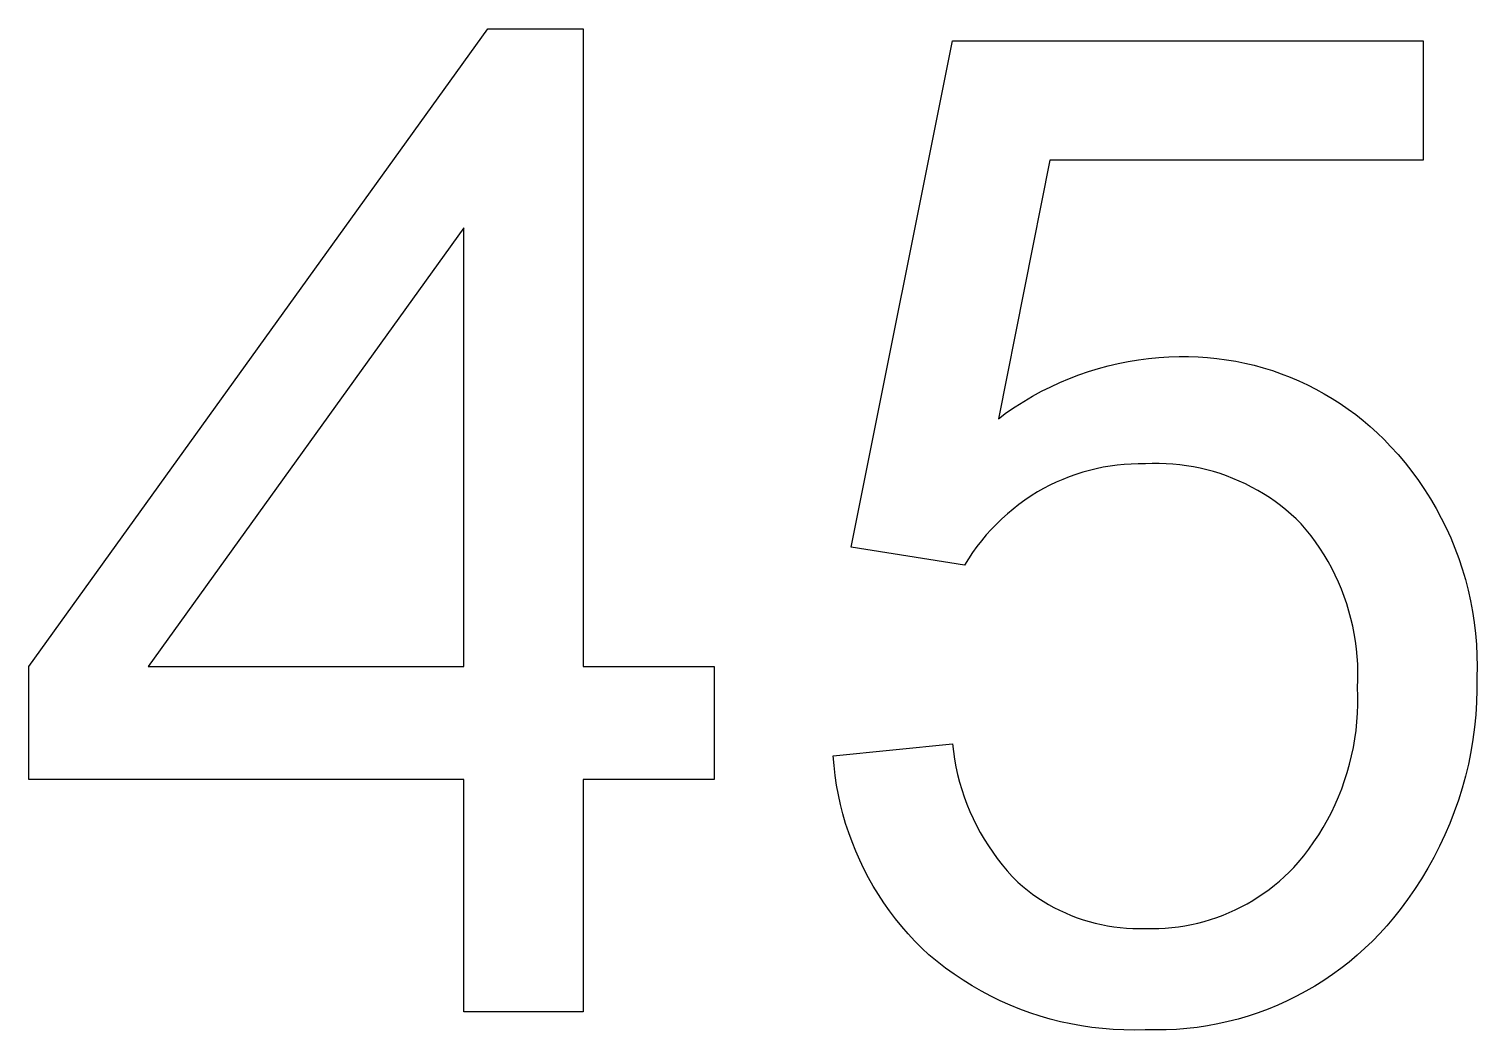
# Model space of a CAD drawing. Header units: millimetres. Extents: x 0 to 4468, y 0 to 3122.
# Drawn here: x 3259.65 to 3302.5, y 196.21 to 225.85 of the extents above; entities that cross this region are included whole.
import ezdxf

# ---------------------------------------------------------------- set-up
doc = ezdxf.new("R2010")
doc.units = ezdxf.units.MM
doc.header["$MEASUREMENT"] = 0
doc.layers.add('Domyślny', color=7, linetype='Continuous', true_color=0x000000)

msp = doc.modelspace()

# ---------------------------------------------------------------- linework, layer by layer
at = {"layer": 'Domyślny'}
for p, q in [((3259.645, 206.978), (3273.224, 225.847)), ((3273.224, 225.847), (3276.046, 225.847)), ((3276.046, 225.847), (3276.046, 206.978)), ((3283.981, 210.505), (3286.979, 225.495)), ((3286.979, 225.495), (3300.91, 225.495)), ((3300.91, 225.495), (3300.91, 221.968)), ((3289.861, 221.968), (3288.337, 214.31)), ((3300.91, 221.968), (3289.861, 221.968)), ((3272.519, 219.962), (3263.178, 206.978)), ((3272.519, 206.978), (3272.519, 219.962)), ((3292.182, 216.004), (3292.481, 216.053)), ((3292.481, 216.053), (3292.782, 216.092)), ((3292.782, 216.092), (3293.083, 216.121)), ((3293.083, 216.121), (3293.385, 216.14)), ((3293.385, 216.14), (3293.688, 216.148)), ((3293.688, 216.148), (3293.968, 216.149)), ((3293.968, 216.149), (3294.248, 216.14)), ((3294.248, 216.14), (3294.528, 216.121)), ((3294.528, 216.121), (3294.807, 216.094)), ((3294.807, 216.094), (3295.084, 216.057)), ((3295.084, 216.057), (3295.361, 216.01)), ((3295.361, 216.01), (3295.635, 215.955)), ((3290.439, 215.502), (3290.722, 215.61)), ((3290.722, 215.61), (3291.008, 215.708)), ((3291.008, 215.708), (3291.298, 215.797)), ((3291.298, 215.797), (3291.59, 215.876)), ((3291.59, 215.876), (3291.885, 215.945)), ((3291.885, 215.945), (3292.182, 216.004)), ((3295.635, 215.955), (3295.908, 215.89)), ((3295.908, 215.89), (3296.178, 215.816)), ((3296.178, 215.816), (3296.446, 215.733)), ((3296.446, 215.733), (3296.71, 215.641)), ((3296.71, 215.641), (3296.972, 215.54)), ((3289.614, 215.122), (3289.885, 215.258)), ((3289.885, 215.258), (3290.16, 215.384)), ((3290.16, 215.384), (3290.439, 215.502)), ((3296.972, 215.54), (3297.23, 215.43)), ((3297.23, 215.43), (3297.484, 215.312)), ((3297.484, 215.312), (3297.734, 215.186)), ((3297.734, 215.186), (3297.979, 215.051)), ((3288.831, 214.661), (3289.087, 214.823)), ((3289.087, 214.823), (3289.348, 214.977)), ((3289.348, 214.977), (3289.614, 215.122)), ((3297.979, 215.051), (3298.22, 214.907)), ((3298.22, 214.907), (3298.456, 214.756)), ((3298.456, 214.756), (3298.687, 214.597)), ((3288.337, 214.31), (3288.581, 214.49)), ((3288.581, 214.49), (3288.831, 214.661)), ((3298.687, 214.597), (3298.912, 214.431)), ((3298.912, 214.431), (3299.131, 214.257)), ((3299.131, 214.257), (3299.345, 214.075)), ((3299.345, 214.075), (3299.552, 213.887)), ((3299.552, 213.887), (3299.753, 213.691)), ((3299.753, 213.691), (3299.947, 213.489)), ((3299.947, 213.489), (3300.166, 213.248)), ((3300.166, 213.248), (3300.376, 212.999)), ((3290.436, 212.592), (3290.241, 212.515)), ((3290.632, 212.662), (3290.436, 212.592)), ((3290.832, 212.725), (3290.632, 212.662)), ((3291.033, 212.781), (3290.832, 212.725)), ((3291.236, 212.831), (3291.033, 212.781)), ((3291.441, 212.873), (3291.236, 212.831)), ((3291.647, 212.908), (3291.441, 212.873)), ((3291.854, 212.936), (3291.647, 212.908)), ((3292.062, 212.956), (3291.854, 212.936)), ((3292.27, 212.969), (3292.062, 212.956)), ((3292.479, 212.975), (3292.27, 212.969)), ((3292.688, 212.974), (3292.479, 212.975)), ((3292.892, 212.982), (3292.688, 212.974)), ((3293.095, 212.983), (3292.892, 212.982)), ((3293.299, 212.977), (3293.095, 212.983)), ((3293.502, 212.964), (3293.299, 212.977)), ((3293.705, 212.944), (3293.502, 212.964)), ((3293.907, 212.918), (3293.705, 212.944)), ((3294.108, 212.884), (3293.907, 212.918)), ((3294.307, 212.844), (3294.108, 212.884)), ((3294.506, 212.797), (3294.307, 212.844)), ((3294.702, 212.744), (3294.506, 212.797)), ((3294.897, 212.684), (3294.702, 212.744)), ((3295.089, 212.617), (3294.897, 212.684)), ((3295.279, 212.544), (3295.089, 212.617)), ((3300.376, 212.999), (3300.577, 212.743)), ((3300.577, 212.743), (3300.769, 212.48)), ((3289.676, 212.244), (3289.495, 212.141)), ((3289.861, 212.341), (3289.676, 212.244)), ((3290.05, 212.431), (3289.861, 212.341)), ((3290.241, 212.515), (3290.05, 212.431)), ((3295.467, 212.464), (3295.279, 212.544)), ((3295.652, 212.379), (3295.467, 212.464)), ((3295.833, 212.287), (3295.652, 212.379)), ((3296.012, 212.189), (3295.833, 212.287)), ((3296.187, 212.085), (3296.012, 212.189)), ((3300.769, 212.48), (3300.953, 212.211)), ((3300.953, 212.211), (3301.126, 211.936)), ((3288.946, 211.77), (3288.773, 211.634)), ((3289.125, 211.9), (3288.946, 211.77)), ((3289.308, 212.023), (3289.125, 211.9)), ((3289.495, 212.141), (3289.308, 212.023)), ((3296.358, 211.975), (3296.187, 212.085)), ((3296.526, 211.859), (3296.358, 211.975)), ((3296.69, 211.738), (3296.526, 211.859)), ((3296.849, 211.611), (3296.69, 211.738)), ((3301.126, 211.936), (3301.291, 211.655)), ((3288.44, 211.344), (3288.281, 211.19)), ((3288.604, 211.492), (3288.44, 211.344)), ((3288.773, 211.634), (3288.604, 211.492)), ((3297.004, 211.479), (3296.849, 211.611)), ((3297.155, 211.342), (3297.004, 211.479)), ((3297.301, 211.2), (3297.155, 211.342)), ((3301.291, 211.655), (3301.445, 211.368)), ((3301.445, 211.368), (3301.59, 211.076)), ((3287.98, 210.868), (3287.838, 210.699)), ((3288.128, 211.032), (3287.98, 210.868)), ((3288.281, 211.19), (3288.128, 211.032)), ((3297.448, 211.025), (3297.301, 211.2)), ((3297.59, 210.846), (3297.448, 211.025)), ((3301.59, 211.076), (3301.724, 210.78)), ((3287.332, 209.976), (3283.981, 210.505)), ((3287.702, 210.525), (3287.572, 210.346)), ((3287.838, 210.699), (3287.702, 210.525)), ((3297.725, 210.662), (3297.59, 210.846)), ((3297.854, 210.474), (3297.725, 210.662)), ((3297.977, 210.281), (3297.854, 210.474)), ((3301.724, 210.78), (3301.849, 210.479)), ((3301.849, 210.479), (3301.963, 210.174)), ((3287.449, 210.163), (3287.332, 209.976)), ((3287.572, 210.346), (3287.449, 210.163)), ((3298.094, 210.085), (3297.977, 210.281)), ((3298.203, 209.884), (3298.094, 210.085)), ((3301.963, 210.174), (3302.066, 209.865)), ((3298.306, 209.68), (3298.203, 209.884)), ((3298.402, 209.473), (3298.306, 209.68)), ((3302.066, 209.865), (3302.158, 209.553)), ((3298.49, 209.262), (3298.402, 209.473)), ((3298.572, 209.049), (3298.49, 209.262)), ((3302.158, 209.553), (3302.24, 209.237)), ((3302.24, 209.237), (3302.311, 208.92)), ((3298.647, 208.833), (3298.572, 209.049)), ((3298.714, 208.615), (3298.647, 208.833)), ((3302.311, 208.92), (3302.371, 208.6)), ((3298.773, 208.394), (3298.714, 208.615)), ((3298.826, 208.172), (3298.773, 208.394)), ((3302.371, 208.6), (3302.42, 208.278)), ((3298.871, 207.948), (3298.826, 208.172)), ((3298.908, 207.722), (3298.871, 207.948)), ((3302.42, 208.278), (3302.458, 207.954)), ((3302.458, 207.954), (3302.484, 207.63)), ((3298.937, 207.496), (3298.908, 207.722)), ((3298.959, 207.269), (3298.937, 207.496)), ((3302.484, 207.63), (3302.5, 207.304)), ((3298.974, 207.041), (3298.959, 207.269)), ((3298.98, 206.812), (3298.974, 207.041)), ((3302.5, 207.304), (3302.504, 206.979)), ((3259.645, 203.628), (3259.645, 206.978)), ((3263.178, 206.978), (3272.519, 206.978)), ((3276.046, 206.978), (3279.925, 206.978)), ((3279.925, 206.978), (3279.925, 203.628)), ((3298.97, 206.356), (3298.979, 206.584)), ((3298.979, 206.584), (3298.98, 206.812)), ((3302.504, 206.979), (3302.497, 206.653)), ((3302.497, 206.653), (3302.499, 206.284)), ((3298.978, 206.101), (3298.97, 206.356)), ((3302.499, 206.284), (3302.488, 205.915)), ((3298.968, 205.592), (3298.978, 205.846)), ((3298.978, 205.846), (3298.978, 206.101)), ((3302.488, 205.915), (3302.465, 205.547)), ((3298.924, 205.085), (3298.951, 205.338)), ((3298.951, 205.338), (3298.968, 205.592)), ((3302.465, 205.547), (3302.429, 205.179)), ((3298.889, 204.832), (3298.924, 205.085)), ((3302.429, 205.179), (3302.381, 204.813)), ((3283.452, 204.333), (3286.979, 204.686)), ((3286.979, 204.686), (3287.005, 204.457)), ((3287.005, 204.457), (3287.04, 204.228)), ((3298.792, 204.332), (3298.845, 204.581)), ((3298.845, 204.581), (3298.889, 204.832)), ((3302.32, 204.449), (3302.247, 204.087)), ((3302.381, 204.813), (3302.32, 204.449)), ((3283.475, 204.043), (3283.452, 204.333)), ((3283.508, 203.753), (3283.475, 204.043)), ((3287.04, 204.228), (3287.082, 204.001)), ((3298.662, 203.84), (3298.731, 204.085)), ((3298.731, 204.085), (3298.792, 204.332)), ((3302.247, 204.087), (3302.161, 203.728)), ((3272.519, 203.628), (3259.645, 203.628)), ((3272.519, 196.75), (3272.519, 203.628)), ((3279.925, 203.628), (3276.046, 203.628)), ((3276.046, 203.628), (3276.046, 196.75)), ((3283.551, 203.465), (3283.508, 203.753)), ((3287.082, 204.001), (3287.132, 203.776)), ((3287.132, 203.776), (3287.19, 203.553)), ((3298.499, 203.357), (3298.585, 203.597)), ((3298.585, 203.597), (3298.662, 203.84)), ((3302.161, 203.728), (3302.063, 203.372)), ((3283.603, 203.179), (3283.551, 203.465)), ((3283.665, 202.894), (3283.603, 203.179)), ((3287.19, 203.553), (3287.255, 203.331)), ((3287.255, 203.331), (3287.328, 203.112)), ((3298.405, 203.121), (3298.499, 203.357)), ((3302.063, 203.372), (3301.953, 203.02)), ((3283.736, 202.612), (3283.665, 202.894)), ((3287.328, 203.112), (3287.408, 202.896)), ((3287.408, 202.896), (3287.495, 202.682)), ((3298.193, 202.658), (3298.303, 202.887)), ((3298.303, 202.887), (3298.405, 203.121)), ((3301.953, 203.02), (3301.832, 202.671)), ((3283.817, 202.332), (3283.736, 202.612)), ((3283.907, 202.055), (3283.817, 202.332)), ((3287.495, 202.682), (3287.59, 202.472)), ((3287.59, 202.472), (3287.692, 202.265)), ((3297.95, 202.21), (3298.075, 202.432)), ((3298.075, 202.432), (3298.193, 202.658)), ((3301.698, 202.327), (3301.553, 201.988)), ((3301.832, 202.671), (3301.698, 202.327)), ((3284.006, 201.781), (3283.907, 202.055)), ((3287.692, 202.265), (3287.801, 202.061)), ((3287.801, 202.061), (3287.917, 201.862)), ((3297.677, 201.78), (3297.817, 201.993)), ((3297.817, 201.993), (3297.95, 202.21)), ((3301.553, 201.988), (3301.396, 201.654)), ((3284.115, 201.51), (3284.006, 201.781)), ((3284.232, 201.244), (3284.115, 201.51)), ((3287.917, 201.862), (3288.04, 201.666)), ((3288.04, 201.666), (3288.169, 201.475)), ((3288.169, 201.475), (3288.305, 201.288)), ((3297.375, 201.37), (3297.529, 201.572)), ((3297.529, 201.572), (3297.677, 201.78)), ((3301.396, 201.654), (3301.227, 201.325)), ((3284.358, 200.981), (3284.232, 201.244)), ((3288.305, 201.288), (3288.447, 201.106)), ((3288.447, 201.106), (3288.595, 200.93)), ((3296.945, 200.889), (3297.082, 201.028)), ((3297.082, 201.028), (3297.214, 201.173)), ((3297.214, 201.173), (3297.375, 201.37)), ((3301.227, 201.325), (3301.048, 201.002)), ((3284.493, 200.723), (3284.358, 200.981)), ((3284.636, 200.47), (3284.493, 200.723)), ((3288.595, 200.93), (3288.749, 200.758)), ((3288.749, 200.758), (3288.909, 200.591)), ((3288.909, 200.591), (3289.051, 200.469)), ((3296.506, 200.498), (3296.657, 200.623)), ((3296.657, 200.623), (3296.803, 200.754)), ((3296.803, 200.754), (3296.945, 200.889)), ((3300.858, 200.686), (3300.657, 200.376)), ((3301.048, 201.002), (3300.858, 200.686)), ((3284.788, 200.221), (3284.636, 200.47)), ((3284.948, 199.978), (3284.788, 200.221)), ((3289.051, 200.469), (3289.197, 200.351)), ((3289.197, 200.351), (3289.347, 200.239)), ((3289.347, 200.239), (3289.501, 200.132)), ((3295.865, 200.05), (3296.031, 200.154)), ((3296.031, 200.154), (3296.193, 200.263)), ((3296.193, 200.263), (3296.352, 200.378)), ((3296.352, 200.378), (3296.506, 200.498)), ((3300.657, 200.376), (3300.446, 200.074)), ((3285.116, 199.74), (3284.948, 199.978)), ((3285.292, 199.508), (3285.116, 199.74)), ((3289.501, 200.132), (3289.658, 200.03)), ((3289.658, 200.03), (3289.819, 199.934)), ((3289.819, 199.934), (3289.983, 199.844)), ((3289.983, 199.844), (3290.15, 199.759)), ((3290.15, 199.759), (3290.32, 199.68)), ((3295.17, 199.692), (3295.348, 199.773)), ((3295.348, 199.773), (3295.524, 199.86)), ((3295.524, 199.86), (3295.696, 199.952)), ((3295.696, 199.952), (3295.865, 200.05)), ((3300.224, 199.779), (3300.032, 199.535)), ((3300.446, 200.074), (3300.224, 199.779)), ((3285.476, 199.281), (3285.292, 199.508)), ((3290.32, 199.68), (3290.492, 199.607)), ((3290.492, 199.607), (3290.667, 199.54)), ((3290.667, 199.54), (3290.845, 199.479)), ((3290.845, 199.479), (3291.024, 199.425)), ((3291.024, 199.425), (3291.205, 199.376)), ((3291.205, 199.376), (3291.387, 199.334)), ((3291.387, 199.334), (3291.571, 199.298)), ((3291.571, 199.298), (3291.756, 199.269)), ((3293.667, 199.272), (3293.86, 199.302)), ((3293.86, 199.302), (3294.052, 199.339)), ((3294.052, 199.339), (3294.243, 199.382)), ((3294.243, 199.382), (3294.432, 199.431)), ((3294.432, 199.431), (3294.62, 199.487)), ((3294.62, 199.487), (3294.806, 199.549)), ((3294.806, 199.549), (3294.989, 199.618)), ((3294.989, 199.618), (3295.17, 199.692)), ((3299.832, 199.299), (3299.624, 199.07)), ((3300.032, 199.535), (3299.832, 199.299)), ((3285.667, 199.062), (3285.476, 199.281)), ((3285.866, 198.848), (3285.667, 199.062)), ((3291.756, 199.269), (3291.942, 199.246)), ((3291.942, 199.246), (3292.129, 199.23)), ((3292.129, 199.23), (3292.316, 199.22)), ((3292.316, 199.22), (3292.503, 199.216)), ((3292.503, 199.216), (3292.691, 199.219)), ((3292.691, 199.219), (3292.886, 199.217)), ((3292.886, 199.217), (3293.082, 199.22)), ((3293.082, 199.22), (3293.278, 199.231)), ((3293.278, 199.231), (3293.472, 199.248)), ((3293.472, 199.248), (3293.667, 199.272)), ((3299.624, 199.07), (3299.409, 198.847)), ((3286.071, 198.642), (3285.866, 198.848)), ((3286.283, 198.442), (3286.071, 198.642)), ((3286.526, 198.241), (3286.283, 198.442)), ((3299.186, 198.633), (3298.955, 198.426)), ((3299.409, 198.847), (3299.186, 198.633)), ((3286.775, 198.048), (3286.526, 198.241)), ((3287.03, 197.864), (3286.775, 198.048)), ((3298.474, 198.036), (3298.224, 197.854)), ((3298.718, 198.227), (3298.474, 198.036)), ((3298.955, 198.426), (3298.718, 198.227)), ((3287.292, 197.688), (3287.03, 197.864)), ((3287.56, 197.522), (3287.292, 197.688)), ((3297.967, 197.681), (3297.705, 197.516)), ((3298.224, 197.854), (3297.967, 197.681)), ((3287.833, 197.365), (3287.56, 197.522)), ((3288.111, 197.217), (3287.833, 197.365)), ((3288.395, 197.079), (3288.111, 197.217)), ((3297.165, 197.214), (3296.887, 197.078)), ((3297.437, 197.361), (3297.165, 197.214)), ((3297.705, 197.516), (3297.437, 197.361)), ((3276.046, 196.75), (3272.519, 196.75)), ((3288.682, 196.95), (3288.395, 197.079)), ((3288.974, 196.832), (3288.682, 196.95)), ((3289.27, 196.723), (3288.974, 196.832)), ((3289.57, 196.625), (3289.27, 196.723)), ((3296.028, 196.725), (3295.734, 196.628)), ((3296.318, 196.833), (3296.028, 196.725)), ((3296.605, 196.95), (3296.318, 196.833)), ((3296.887, 197.078), (3296.605, 196.95)), ((3289.872, 196.537), (3289.57, 196.625)), ((3290.178, 196.46), (3289.872, 196.537)), ((3290.486, 196.393), (3290.178, 196.46)), ((3290.796, 196.336), (3290.486, 196.393)), ((3291.107, 196.29), (3290.796, 196.336)), ((3294.224, 196.293), (3293.917, 196.258)), ((3294.53, 196.339), (3294.224, 196.293)), ((3294.835, 196.396), (3294.53, 196.339)), ((3295.137, 196.463), (3294.835, 196.396)), ((3295.437, 196.54), (3295.137, 196.463)), ((3295.734, 196.628), (3295.437, 196.54)), ((3291.421, 196.255), (3291.107, 196.29)), ((3291.735, 196.23), (3291.421, 196.255)), ((3292.05, 196.217), (3291.735, 196.23)), ((3292.365, 196.214), (3292.05, 196.217)), ((3292.68, 196.221), (3292.365, 196.214)), ((3292.989, 196.215), (3292.68, 196.221)), ((3293.299, 196.218), (3292.989, 196.215)), ((3293.608, 196.233), (3293.299, 196.218)), ((3293.917, 196.258), (3293.608, 196.233))]:
    msp.add_line(p, q, dxfattribs=at)

doc.saveas('drawing.dxf')
